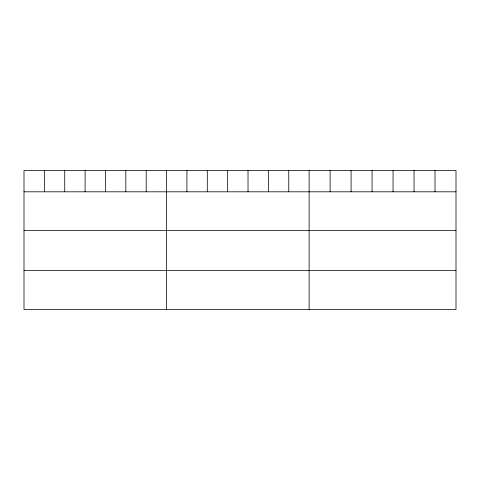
<?xml version="1.0" encoding="UTF-8"?>
<svg xmlns="http://www.w3.org/2000/svg" width="480" height="480" viewBox="0 0 480 480"><rect width="100%" height="100%" fill="white"/><g stroke="black" fill="none" stroke-linecap="round" stroke-linejoin="round"><path stroke-width="0.72" d="M456 191.808L456 309.444L24 309.444L24 170.556L456 170.556L456 191.808L24 191.808M24 230.628L456 230.628M24 270.624L456 270.624M435.018 170.556L435.018 191.808M414.036 170.556L414.036 191.808M393.054 170.556L393.054 191.808M372.066 170.556L372.066 191.808M351.084 170.556L351.084 191.808M330.102 170.556L330.102 191.808M309.12 170.556L309.12 309.444M288.756 170.556L288.756 191.808M268.386 170.556L268.386 191.808M248.022 170.556L248.022 191.808M227.658 170.556L227.658 191.808M207.294 170.556L207.294 191.808M186.924 170.556L186.924 191.808M166.56 170.556L166.56 309.444M146.196 170.556L146.196 191.808M125.826 170.556L125.826 191.808M105.462 170.556L105.462 191.808M85.098 170.556L85.098 191.808M64.734 170.556L64.734 191.808M44.364 170.556L44.364 191.808"/></g></svg>
